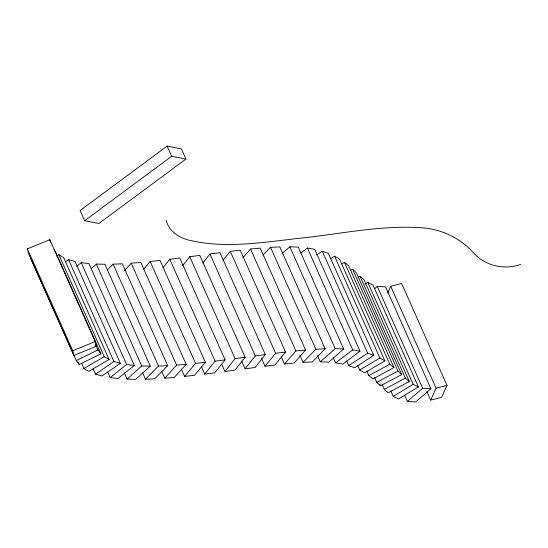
<?xml version="1.0" encoding="UTF-8"?>
<svg xmlns="http://www.w3.org/2000/svg" width="548" height="548" viewBox="0 0 548 548"><rect width="100%" height="100%" fill="white"/><g stroke="black" fill="none" stroke-linecap="round" stroke-linejoin="round"><path stroke-width="0.82" d="M387.689 292.988L390.703 286.255L401.629 283.494L446.997 385.381L441.633 397.348L430.701 400.109L426.892 391.553M430.701 400.109L436.064 388.142L390.703 286.255M182.628 265.746L189.738 256.711L199.78 255.375L245.141 357.262L234.982 370.16L224.94 371.503L221.824 364.502M224.94 371.503L235.099 358.598L245.141 357.262M202.801 263.054L209.953 254.012L219.981 252.69L265.342 354.577L255.128 367.489L245.1 368.804L241.634 361.029M245.1 368.804L255.313 355.899L265.342 354.577M162.996 267.684L169.77 259.279L179.744 258.019L225.105 359.906L214.693 372.846L204.712 374.099L201.253 366.324M204.712 374.099L215.131 361.159L225.105 359.906M222.844 260.451L230.27 251.374L240.195 250.183L285.556 352.069L274.945 365.03L265.02 366.222L261.56 358.447M265.02 366.222L275.63 353.261L285.556 352.069M143.624 269.315L150.2 261.512L160.03 260.437L205.39 362.324L194.424 375.325L184.601 376.401L181.484 369.4M184.601 376.401L195.561 363.399L205.39 362.324M242.915 257.745L250.532 249.045L260.231 248.128L305.592 350.008L294.16 363.057L284.467 363.982L281.35 356.981M284.467 363.982L295.899 350.925L305.592 350.008M124.485 270.698L131.239 263.218L140.815 262.43L186.176 364.317L174.353 377.401L164.777 378.189L161.66 371.188M164.777 378.189L176.6 365.105L186.176 364.317M262.965 255.115L270.534 247.347L279.788 246.901L325.149 348.781L312.346 361.933L303.085 362.379L299.968 355.378M303.085 362.379L315.895 349.227L325.149 348.781M107.237 270.143L113.155 264.163L122.334 263.794L167.695 365.674L154.687 378.832L145.501 379.202L142.733 372.983M145.501 379.202L158.516 366.043L167.695 365.674M91.263 268.657L96.318 264.074L104.908 264.273L150.268 366.153L135.726 379.326L127.136 379.134L124.369 372.907M127.136 379.134L141.685 365.954L150.268 366.153M282.398 253.361L289.851 246.778L298.283 247.114L343.644 348.994L328.738 362.16L320.306 361.824L317.539 355.597M320.306 361.824L335.212 348.658L343.644 348.994M374.743 288.584L377.291 286.399L385.552 286.885L430.913 388.772L415.617 401.91L407.363 401.424L404.588 395.204M407.363 401.424L422.659 388.279L430.913 388.772M76.658 266.307L81.248 262.656L88.961 263.595L134.322 365.475L117.93 378.524L110.217 377.586L107.792 372.14M110.217 377.586L126.609 364.536L134.322 365.475M300.77 253.012L307.366 248.039L314.655 249.306L360.015 351.186L342.87 364.119L335.582 362.858L333.157 357.412M335.582 362.858L352.727 349.919L360.015 351.186M167.133 146.09L80.111 210.521L84.645 220.707L98.914 223.474L185.943 159.036L181.409 148.851L167.133 146.09L171.668 156.276L185.943 159.036M84.645 220.707L171.668 156.276M65.15 261.958L68.562 259.615L75.035 261.471L120.396 363.351L101.983 376.003L95.51 374.147L93.085 368.701M95.51 374.147L113.922 361.502L120.396 363.351M316.689 254.957L322.299 251.258L328.382 253.382L373.743 355.262L354.796 367.742L348.72 365.626L346.644 360.954M348.72 365.626L367.667 353.145L373.743 355.262M364.934 284.124L367.776 282.398L373.037 285.035L418.405 386.915L398.506 398.999L393.245 396.368L390.82 390.923M393.245 396.368L413.137 384.285L418.405 386.915M330.225 258.738L334.547 256.183L339.52 258.992L384.881 360.879L364.687 372.798L359.714 369.989L357.639 365.317M359.714 369.989L379.908 358.063L384.881 360.879M56.697 256.026L58.876 254.751L63.726 257.635L109.093 359.515L88.783 371.373L83.933 368.496L81.508 363.05M83.933 368.496L104.236 356.638L109.093 359.515M341.438 263.985L344.425 262.355L348.562 265.636L393.923 367.523L372.996 378.949L368.859 375.668L366.776 370.996M368.859 375.668L389.786 364.235L393.923 367.523M358.488 277.021L359.995 276.219L363.947 279.596L409.308 381.483L388.237 392.793L384.285 389.409L382.209 384.744M384.285 389.409L405.356 378.099L409.308 381.483M350.405 270.397L352.604 269.239L356.33 272.746L401.691 374.627L380.456 385.792L376.729 382.292L374.647 377.62M376.729 382.292L397.964 371.126L401.691 374.627M76.268 360.584L97.969 349.932L100.955 353.809L79.248 364.461L76.268 360.584L30.907 258.704M27.4 248.867L49.8 239.681L95.16 341.562L96.27 346.288L73.87 355.474L28.51 253.594L27.4 248.867L72.761 350.754L73.87 355.474M72.761 350.754L95.16 341.562M436.064 388.142L446.997 385.381M520.6 264.485C503.448 270.342 484.096 265.691 472.451 251.601C459.676 238.188 442.311 229.653 423.83 227.927C384.114 224.79 344.678 233.174 305.366 237.626C266.328 241.689 225.94 249.587 187.176 239.709A139.377 54.903 -24 0 1 166.27 220.255M54.101 249.991L55.588 251.929L100.955 353.809M377.291 286.399L422.659 388.279M367.776 282.398L413.137 384.285M359.995 276.219L405.356 378.099M352.604 269.239L397.964 371.126M344.425 262.355L389.786 364.235M334.547 256.183L379.908 358.063M322.299 251.258L367.667 353.145M379.764 384.237L380.456 385.792M307.366 248.039L352.727 349.919M289.851 246.778L335.212 348.658M270.534 247.347L315.895 349.227M250.532 249.045L295.899 350.925M230.27 251.374L275.63 353.261M209.953 254.012L255.313 355.899M189.738 256.711L235.099 358.598M169.77 259.279L215.131 361.159M150.2 261.512L195.561 363.399M131.239 263.218L176.6 365.105M113.155 264.163L158.516 366.043M96.318 264.074L141.685 365.954M81.248 262.656L126.609 364.536M68.562 259.615L113.922 361.502M58.876 254.751L104.236 356.638M95.544 344.487L97.969 349.932M95.578 344.733L96.27 346.288M78.213 362.132L79.248 364.461M49.8 239.681L50.354 242.038"/></g></svg>
